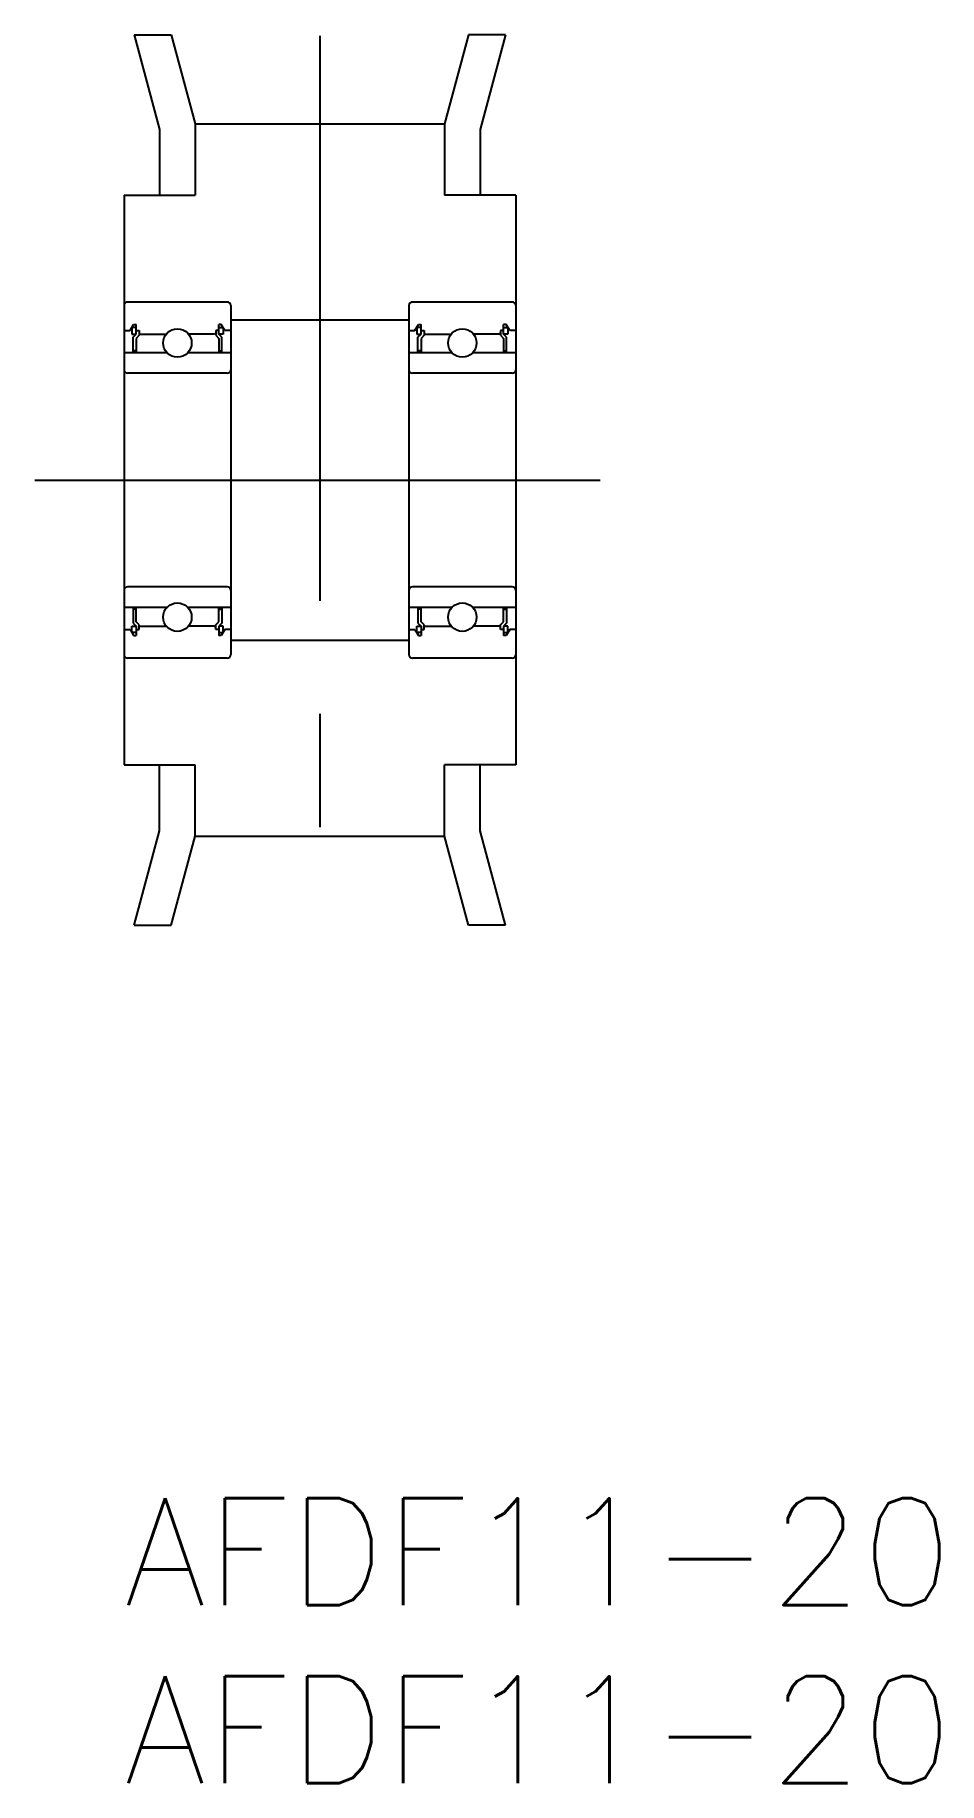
# Model space of a CAD drawing. Extents: x -2.5 to 22.9, y -8 to 41.1.
import ezdxf

# ---------------------------------------------------------------- set-up
doc = ezdxf.new("R2010")
doc.units = 0
doc.header["$LTSCALE"] = 0.5
doc.linetypes.add('CENTER', pattern=[50.8, 31.75, -6.35, 6.35, -6.35])
doc.layers.get('0').update_dxf_attribs({"linetype": 'CONTINUOUS'})
doc.layers.add('CENTER', color=1, linetype='CENTER')
doc.styles.get("Standard").update_dxf_attribs({"font": 'txt.shx', "height": 3, "bigfont": 'bigfont.shx'})

# ---------------------------------------------------------------- blocks, each defined once
blk = doc.blocks.new('*U10')
at = {"color": 7, "linetype": 'CONTINUOUS'}
blk.add_text('AFDF11-20', height=3, dxfattribs=at).set_placement((0, -3))
blk = doc.blocks.new('*U11')
at = {"color": 7, "linetype": 'CONTINUOUS'}
blk.add_text('AFDF11-20', height=3, dxfattribs=at).set_placement((0, -8))

msp = doc.modelspace()

# ---------------------------------------------------------------- linework, layer by layer
at = {"color": 7, "linetype": 'CONTINUOUS'}
for p, q in [((0.289, 41.095), (1, 38.444)), ((0.289, 41.095), (1.325, 41.095)), ((1.325, 41.095), (2, 38.595)), ((9.675, 41.095), (9, 38.595)), ((10.711, 41.095), (9.675, 41.095)), ((10.711, 41.095), (10, 38.444)), ((1, 38.444), (1, 36.595)), ((2, 38.595), (9, 38.595)), ((2, 38.595), (2, 36.595)), ((9, 38.595), (9, 36.595)), ((10, 38.444), (10, 36.595)), ((0, 36.595), (0, 20.595)), ((0, 36.595), (2, 36.595)), ((11, 36.595), (9, 36.595)), ((11, 36.595), (11, 20.595)), ((2.9, 33.595), (0.1, 33.595)), ((3, 33.495), (3, 23.695)), ((8, 33.495), (8, 23.695)), ((10.9, 33.595), (8.1, 33.595)), ((0.17, 32.795), (0.268, 32.965)), ((0.268, 32.965), (0.34, 32.965)), ((0.34, 32.695), (0.34, 32.965)), ((2.732, 32.965), (2.66, 32.965)), ((2.66, 32.695), (2.66, 32.965)), ((2.83, 32.795), (2.732, 32.965)), ((3, 33.095), (8, 33.095)), ((8.17, 32.795), (8.268, 32.965)), ((8.268, 32.965), (8.34, 32.965)), ((8.34, 32.695), (8.34, 32.965)), ((10.732, 32.965), (10.66, 32.965)), ((10.66, 32.695), (10.66, 32.965)), ((10.83, 32.795), (10.732, 32.965)), ((0, 32.795), (0.17, 32.795)), ((0.219, 32.88), (0.219, 32.695)), ((0.34, 32.88), (0.219, 32.88)), ((0.219, 32.695), (0.34, 32.695)), ((0.255, 32.61), (0.34, 32.695)), ((0.255, 32.17), (0.255, 32.61)), ((0.34, 32.795), (0.425, 32.795)), ((0.425, 32.66), (0.34, 32.575)), ((0.34, 32.575), (0.34, 32.17)), ((0.425, 32.795), (0.425, 32.66)), ((0.425, 32.725), (0.455, 32.695)), ((0.455, 32.695), (1.188, 32.695)), ((2.545, 32.695), (1.812, 32.695)), ((2.575, 32.725), (2.545, 32.695)), ((2.575, 32.795), (2.575, 32.66)), ((2.66, 32.795), (2.575, 32.795)), ((2.575, 32.66), (2.66, 32.575)), ((2.66, 32.88), (2.781, 32.88)), ((2.781, 32.695), (2.66, 32.695)), ((2.745, 32.61), (2.66, 32.695)), ((2.66, 32.575), (2.66, 32.17)), ((2.745, 32.17), (2.745, 32.61)), ((2.781, 32.88), (2.781, 32.695)), ((3, 32.795), (2.83, 32.795)), ((8, 32.795), (8.17, 32.795)), ((8.219, 32.88), (8.219, 32.695)), ((8.34, 32.88), (8.219, 32.88)), ((8.219, 32.695), (8.34, 32.695)), ((8.255, 32.61), (8.34, 32.695)), ((8.255, 32.17), (8.255, 32.61)), ((8.34, 32.795), (8.425, 32.795)), ((8.425, 32.66), (8.34, 32.575)), ((8.34, 32.575), (8.34, 32.17)), ((8.425, 32.795), (8.425, 32.66)), ((8.425, 32.725), (8.455, 32.695)), ((8.455, 32.695), (9.188, 32.695)), ((10.545, 32.695), (9.812, 32.695)), ((10.575, 32.725), (10.545, 32.695)), ((10.575, 32.795), (10.575, 32.66)), ((10.66, 32.795), (10.575, 32.795)), ((10.575, 32.66), (10.66, 32.575)), ((10.66, 32.88), (10.781, 32.88)), ((10.781, 32.695), (10.66, 32.695)), ((10.745, 32.61), (10.66, 32.695)), ((10.66, 32.575), (10.66, 32.17)), ((10.745, 32.17), (10.745, 32.61)), ((10.781, 32.88), (10.781, 32.695)), ((11, 32.795), (10.83, 32.795)), ((1.21, 32.17), (0, 32.17)), ((0.34, 32.223), (0.255, 32.223)), ((3, 32.17), (1.79, 32.17)), ((2.66, 32.223), (2.745, 32.223)), ((9.21, 32.17), (8, 32.17)), ((8.34, 32.223), (8.255, 32.223)), ((11, 32.17), (9.79, 32.17)), ((10.66, 32.223), (10.745, 32.223)), ((2.9, 31.595), (0.1, 31.595)), ((10.9, 31.595), (8.1, 31.595)), ((2.9, 25.595), (0.1, 25.595)), ((10.9, 25.595), (8.1, 25.595)), ((1.21, 25.02), (0, 25.02)), ((0.255, 25.02), (0.255, 24.58)), ((0.34, 24.968), (0.255, 24.968)), ((0.255, 24.58), (0.34, 24.495)), ((0.34, 24.616), (0.34, 25.02)), ((0.425, 24.531), (0.34, 24.616)), ((3, 25.02), (1.79, 25.02)), ((2.575, 24.531), (2.66, 24.616)), ((2.66, 24.616), (2.66, 25.02)), ((2.66, 24.968), (2.745, 24.968)), ((2.745, 24.58), (2.66, 24.495)), ((2.745, 25.02), (2.745, 24.58)), ((9.21, 25.02), (8, 25.02)), ((8.255, 25.02), (8.255, 24.58)), ((8.34, 24.968), (8.255, 24.968)), ((8.255, 24.58), (8.34, 24.495)), ((8.34, 24.616), (8.34, 25.02)), ((8.425, 24.531), (8.34, 24.616)), ((11, 25.02), (9.79, 25.02)), ((10.575, 24.531), (10.66, 24.616)), ((10.66, 24.616), (10.66, 25.02)), ((10.66, 24.968), (10.745, 24.968)), ((10.745, 24.58), (10.66, 24.495)), ((10.745, 25.02), (10.745, 24.58)), ((0, 24.395), (0.17, 24.395)), ((0.17, 24.395), (0.268, 24.225)), ((0.219, 24.31), (0.219, 24.495)), ((0.219, 24.495), (0.34, 24.495)), ((0.34, 24.31), (0.219, 24.31)), ((0.268, 24.225), (0.34, 24.225)), ((0.34, 24.495), (0.34, 24.225)), ((0.34, 24.395), (0.425, 24.395)), ((0.425, 24.395), (0.425, 24.531)), ((0.425, 24.465), (0.455, 24.495)), ((0.455, 24.495), (1.188, 24.495)), ((2.545, 24.495), (1.812, 24.495)), ((2.575, 24.465), (2.545, 24.495)), ((2.575, 24.395), (2.575, 24.531)), ((2.66, 24.395), (2.575, 24.395)), ((2.781, 24.495), (2.66, 24.495)), ((2.66, 24.495), (2.66, 24.225)), ((2.66, 24.31), (2.781, 24.31)), ((2.732, 24.225), (2.66, 24.225)), ((2.83, 24.395), (2.732, 24.225)), ((2.781, 24.31), (2.781, 24.495)), ((3, 24.395), (2.83, 24.395)), ((3, 24.095), (8, 24.095)), ((8, 24.395), (8.17, 24.395)), ((8.17, 24.395), (8.268, 24.225)), ((8.219, 24.31), (8.219, 24.495)), ((8.219, 24.495), (8.34, 24.495)), ((8.34, 24.31), (8.219, 24.31)), ((8.268, 24.225), (8.34, 24.225)), ((8.34, 24.495), (8.34, 24.225)), ((8.34, 24.395), (8.425, 24.395)), ((8.425, 24.395), (8.425, 24.531)), ((8.425, 24.465), (8.455, 24.495)), ((8.455, 24.495), (9.188, 24.495)), ((10.545, 24.495), (9.812, 24.495)), ((10.575, 24.465), (10.545, 24.495)), ((10.575, 24.395), (10.575, 24.531)), ((10.66, 24.395), (10.575, 24.395)), ((10.781, 24.495), (10.66, 24.495)), ((10.66, 24.495), (10.66, 24.225)), ((10.66, 24.31), (10.781, 24.31)), ((10.732, 24.225), (10.66, 24.225)), ((10.83, 24.395), (10.732, 24.225)), ((10.781, 24.31), (10.781, 24.495)), ((11, 24.395), (10.83, 24.395)), ((2.9, 23.595), (0.1, 23.595)), ((10.9, 23.595), (8.1, 23.595)), ((0, 20.595), (2, 20.595)), ((1, 18.747), (1, 20.595)), ((2, 18.595), (2, 20.595)), ((11, 20.595), (9, 20.595)), ((9, 18.595), (9, 20.595)), ((10, 18.747), (10, 20.595)), ((0.289, 16.095), (1, 18.747)), ((10.711, 16.095), (10, 18.747)), ((1.325, 16.095), (2, 18.595)), ((2, 18.595), (9, 18.595)), ((9.675, 16.095), (9, 18.595)), ((0.289, 16.095), (1.325, 16.095)), ((10.711, 16.095), (9.675, 16.095))]:
    msp.add_line(p, q, dxfattribs=at)
for centre in [(1.5, 32.445), (9.5, 32.445), (1.5, 24.745), (9.5, 24.745)]:
    msp.add_circle(centre, 0.4, dxfattribs=at)
for centre, start, end in [((0.1, 33.495), 90, 180), ((2.9, 33.495), 0, 90), ((8.1, 33.495), 90, 180), ((10.9, 33.495), 0, 90), ((0.1, 31.695), 180, 270), ((2.9, 31.695), 270, 0), ((8.1, 31.695), 180, 270), ((10.9, 31.695), 270, 0), ((0.1, 25.495), 90, 180), ((2.9, 25.495), 360, 90), ((8.1, 25.495), 90, 180), ((10.9, 25.495), 360, 90), ((0.1, 23.695), 180, 270), ((2.9, 23.695), 270, 0), ((8.1, 23.695), 180, 270), ((10.9, 23.695), 270, 0)]:
    msp.add_arc(centre, 0.1, start, end, dxfattribs=at)
at = {"layer": 'CENTER', "color": 1, "linetype": 'CENTER'}
for p, q in [((5.5, 41.075), (5.5, 16.115)), ((-2.5, 28.595), (13.5, 28.595))]:
    msp.add_line(p, q, dxfattribs=at)

# ---------------------------------------------------------------- block references
at = {"color": 7, "linetype": 'CONTINUOUS'}
for name in ['*U10', '*U11']:
    msp.add_blockref(name, (0, 0), dxfattribs=at)

doc.saveas('drawing.dxf')
